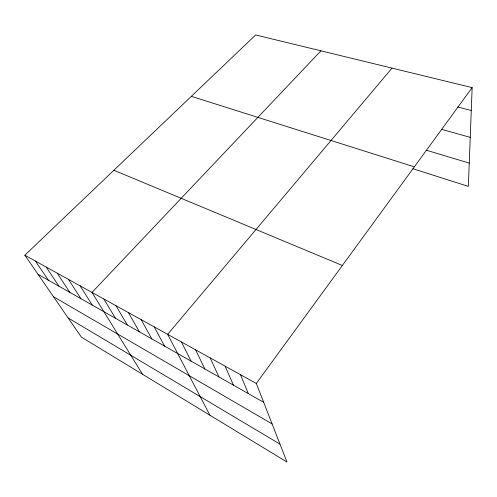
<?xml version="1.0" encoding="UTF-8"?>
<svg xmlns="http://www.w3.org/2000/svg" width="497" height="497" viewBox="0 0 497 497"><rect width="100%" height="100%" fill="white"/><g stroke="black" fill="none" stroke-linecap="round" stroke-linejoin="round"><path stroke-width="0.75" d="M24.85 255.228L256.29 383.454L286.986 462.042L81.402 337.146L24.85 255.228L255.657 34.958L472.15 87.609L468.36 186.381L412.87 168.732M256.29 383.454L472.15 87.609M392.009 68.12L167.651 334.344L209.927 415.231M320.938 50.831L92.007 292.435L142.527 374.284M457.631 106.967L471.274 110.514M441.237 129.226L470.243 137.371M426.314 150.206L469.255 163.103M191.339 96.337L414.336 166.843M113.881 170.26L342.365 265.485M38.052 274.356L263.652 402.297M53.465 296.678L272.089 423.904M68.164 317.968L279.991 444.132M35.38 261.062L48.395 280.221M46.165 267.032L58.981 286.222M57.205 273.151L69.816 292.366M68.518 279.42L80.905 298.654M80.116 285.843L92.262 305.096M103.836 298.983L115.459 318.254M115.956 305.705L127.3 324.97M128.388 312.588L139.433 331.847M141.142 319.652L151.871 338.898M154.225 326.902L164.613 346.129M181.436 341.979L191.09 361.145M195.601 349.826L204.845 368.948M210.144 357.883L218.966 376.95M225.098 366.171L233.46 385.175M240.473 374.688L248.351 393.618"/></g></svg>
